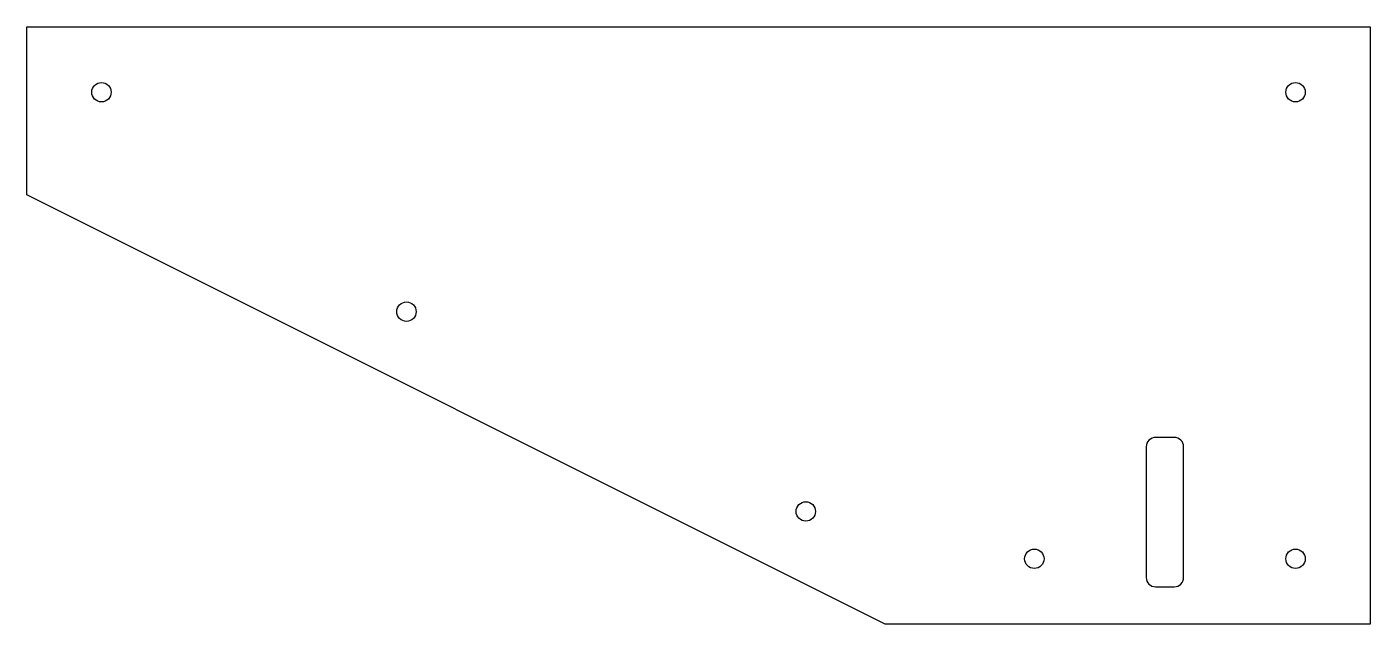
# Model space of a CAD drawing. Header units: inches. Extents: x -75 to -57, y 45 to 53.
import ezdxf

# ---------------------------------------------------------------- set-up
doc = ezdxf.new("R2010")
doc.units = ezdxf.units.IN
doc.layers.get('0').update_dxf_attribs({"linetype": 'CONTINUOUS'})

msp = doc.modelspace()

# ---------------------------------------------------------------- linework, layer by layer
msp.add_lwpolyline([(-63.5, 45), (-75, 50.75), (-75, 53), (-57, 53), (-57, 45)], close=True)
msp.add_lwpolyline([(-60, 47.375), (-60, 45.625, 0.414213), (-59.875, 45.5), (-59.625, 45.5, 0.414214), (-59.5, 45.625), (-59.5, 47.375, 0.414214), (-59.625, 47.5), (-59.875, 47.5, 0.414214)], format="xyb", close=True)
for centre in [(-74, 52.125), (-58, 52.125), (-69.913, 49.185), (-64.562, 46.509), (-61.5, 45.875), (-58, 45.875)]:
    msp.add_circle(centre, 0.13)

doc.saveas('drawing.dxf')
